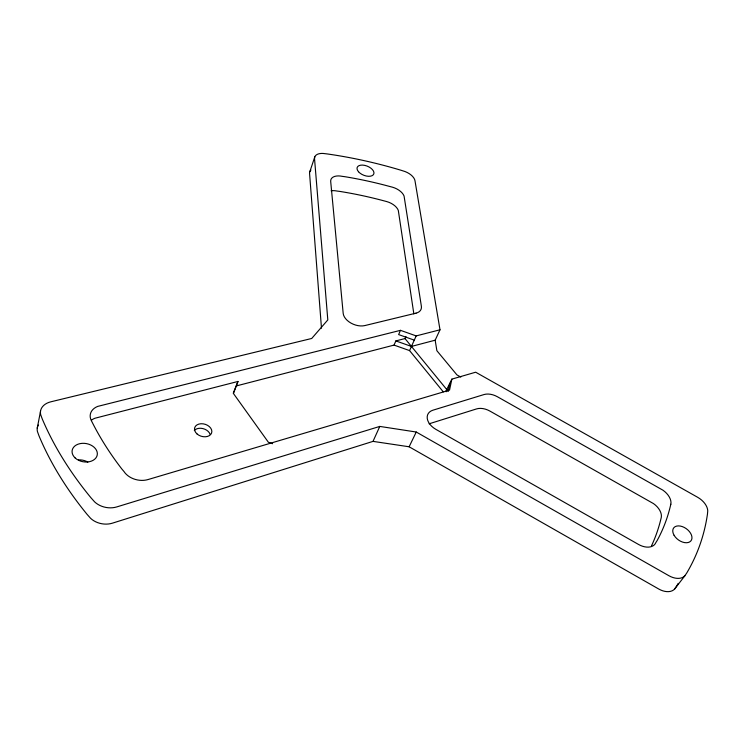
<?xml version="1.0" encoding="UTF-8"?>
<svg xmlns="http://www.w3.org/2000/svg" width="745" height="745" viewBox="0 0 745 745"><rect width="100%" height="100%" fill="white"/><g stroke="black" fill="none" stroke-linecap="round" stroke-linejoin="round"><path stroke-width="1.12" d="M37.25 428.17L40.5 411.324M451.861 379.121L449.542 390.119L147.957 479.575A17.861 13.093 12.9 0 1 123.949 471.473L121.826 468.978A317.407 209.82 23.8 0 1 92.808 423.495L91.216 420.413A17.703 12.488 11.9 0 1 97.688 406.407L400.484 330.333L416.176 335.911L439.997 329.793L414.984 180.718A12.581 6.854 22.8 0 0 405.084 171.564L401.136 170.288A359.351 238.614 23.7 0 0 327.036 153.908L323.041 153.442A12.907 7.077 20.7 0 0 314.539 158.713L327.809 319.931L311.717 338.472L50.809 401.816A18.029 12.646 9.7 0 0 40.686 414.676L42.26 418.96A359.351 238.614 23.7 0 0 91.02 497.837L94.671 501.925A18.457 13.792 10.9 0 0 116.751 506.926L379.782 426.419L416.25 432.026L668.898 575.717A15.878 10.346 36.9 0 0 684.869 575.783L686.806 572.905A359.351 238.614 23.7 0 0 707.443 514.246L707.75 510.874A14.984 9.294 35.4 0 0 697.665 497.297L475.664 372.211L451.861 379.121L445.743 391.591M448.173 391.004L449.803 383.303M446.283 391.73L446.758 389.533M233.483 393.397L237.972 381.449L94.904 418.252A17.545 12.488 11.6 0 0 91.551 420.133M309.846 171.648L314.8 156.841M237.972 381.449L233.25 393.23L268.396 442.279L272.605 443.703M236.482 385.891L394.04 345.093L395.865 340.912L405.001 338.565L405.932 336.461M400.484 330.333L398.631 334.579L414.276 340.139M443.275 391.851L409.573 350.597L416.176 335.911M38.284 425.004A17.806 12.637 9.3 0 0 37.427 431.523L38.973 435.788A355.291 239.21 23.6 0 0 86.979 514.236L90.573 518.296A18.225 13.773 10.4 0 0 112.374 523.176L373.012 441.375L379.782 426.419M460.801 377.072L456.936 374.893L436.877 350.718L435.164 340.195L439.997 329.793M373.012 441.375L409.126 446.776L416.25 432.026M409.126 446.776L658.794 589.044A15.692 10.374 37.1 0 0 674.635 589.016L676.59 586.138A355.291 239.21 23.6 0 0 678.201 583.363M674.635 589.016L684.869 575.783M429.12 423.803L476.567 408.912A14.527 9.48 27.9 0 1 489.921 411.082L653.514 503.611A14.965 9.583 34.7 0 1 661.253 517.617L660.657 519.963A313.85 210.388 23.7 0 1 651.521 545.824M435.164 340.195L411.445 346.434L395.865 340.912M394.04 345.093L409.573 350.597M405.001 338.565L448.108 391.181M413.857 313.934L398.305 210.416A12.795 7.226 22.5 0 0 386.804 201.597L383.861 200.815A313.85 210.379 23.7 0 0 339.608 191.381L337.103 191.065A12.926 7.338 21.1 0 0 331.069 190.804M321.477 328.191L309.575 173.529A12.786 7.124 20.6 0 1 310.926 170.093M78.532 459.898A12.591 9.219 9.9 0 1 87.845 462.077M194.305 430.47A8.828 6.295 16.3 0 1 202.957 428.599A8.828 6.295 16.3 0 1 210.099 434.307M670.835 504.244L670.258 506.591A317.407 209.82 23.8 0 1 657.071 540.684L655.926 542.453A15.589 10.16 35.3 0 1 638.539 544.455L435.881 429.362A15.161 10.095 26.5 0 1 427.276 418.625A15.161 10.095 26.5 0 1 432.947 410.188L484.026 394.552A14.686 9.452 27.9 0 1 497.492 396.796L662.938 490.191A15.133 9.545 34.5 0 1 670.835 504.244M416.045 313.142L364.845 325.574A14.472 9.089 22.2 0 1 350.969 323.088A14.472 9.089 22.2 0 1 343.184 313.356L330.696 181.473A13.056 7.292 21.2 0 1 342.346 176.36L344.87 176.695A317.407 209.82 23.8 0 1 389.514 186.418L392.447 187.181A12.916 7.18 22.6 0 1 404.069 196.047L421.372 306.242A13.997 8.558 23.8 0 1 416.045 313.142M75.208 458.007A12.749 9.229 10.3 0 0 96.692 456.657A12.749 9.229 10.3 0 0 82.201 443.34A12.749 9.229 10.3 0 0 75.208 458.007M674.095 535.301A10.784 6.863 36 0 0 690.736 541.084A10.784 6.863 36 0 0 682.243 526.575A10.784 6.863 36 0 0 674.095 535.301M197.006 433.925A8.856 6.295 16.3 0 0 211.543 433.124A8.856 6.295 16.3 0 0 200.964 423.747A8.856 6.295 16.3 0 0 197.006 433.925M358.531 171.769A8.921 4.88 21.8 0 0 373.171 174.926A8.921 4.88 21.8 0 0 364.789 165.39A8.921 4.88 21.8 0 0 358.531 171.769"/></g></svg>
